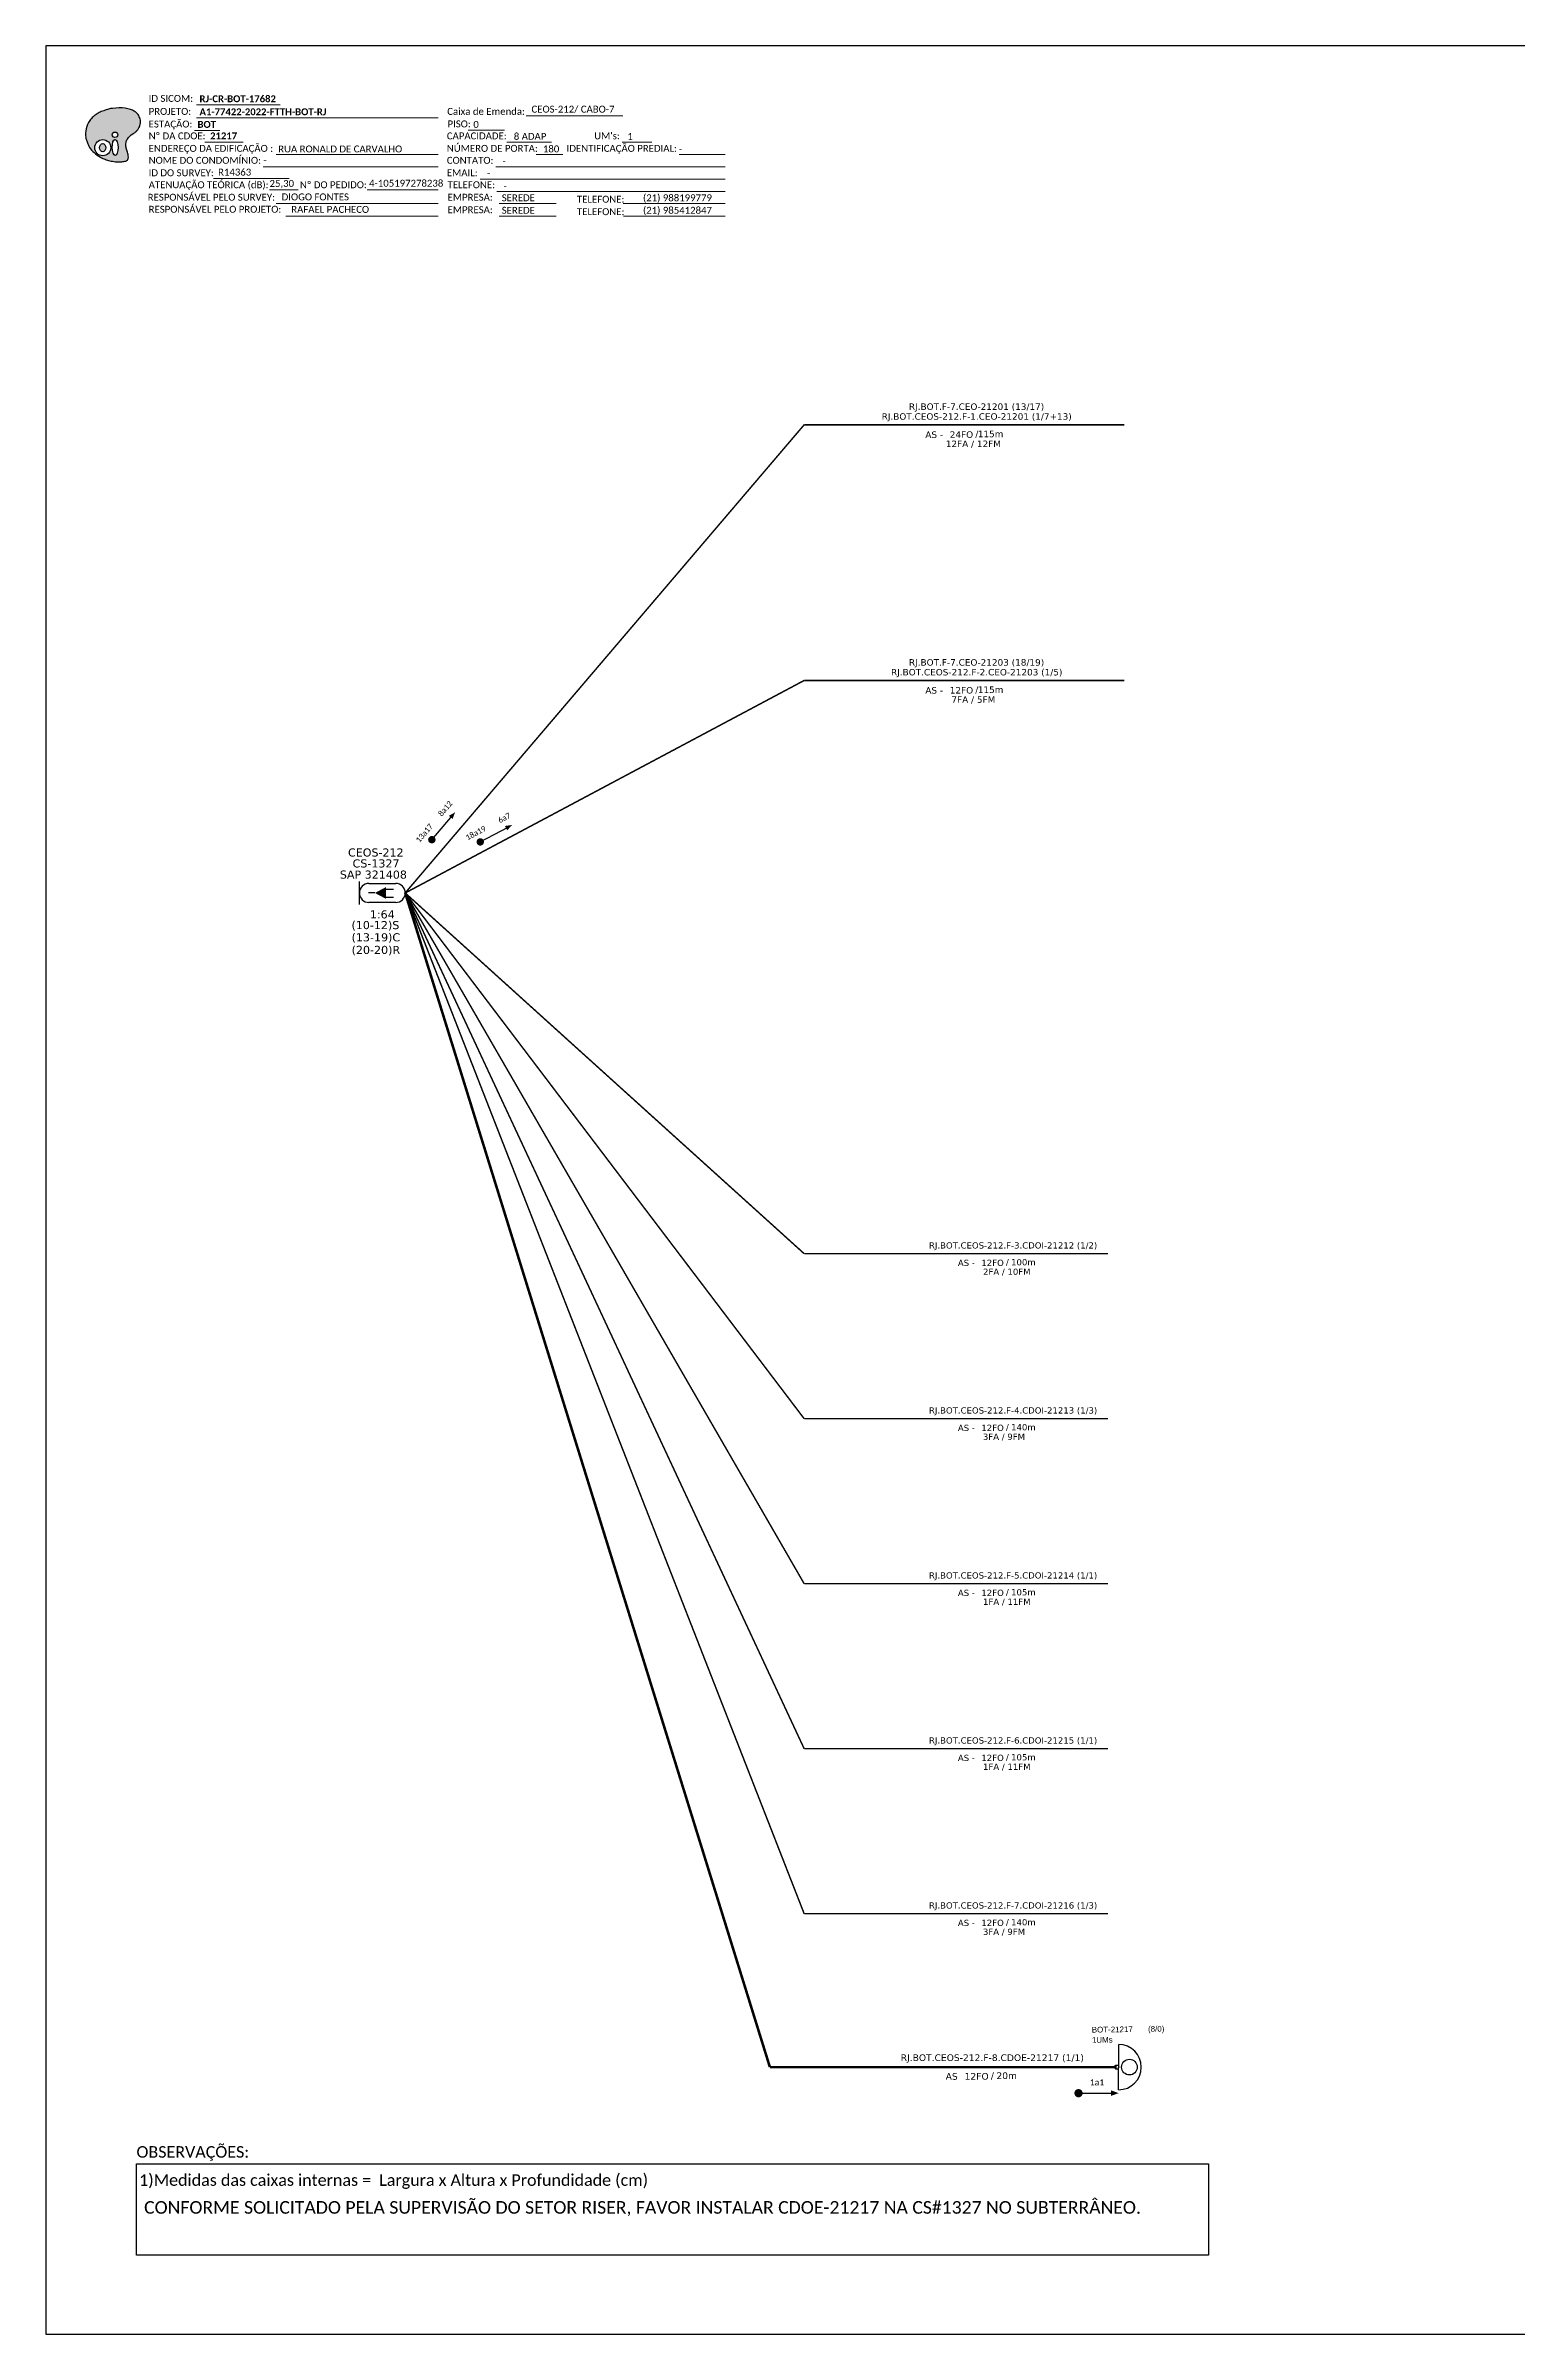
# Model space of a CAD drawing. Header units: millimetres. Extents: x 7212 to 8053, y -1054 to -460.
# Drawn here: x 7212 to 7594, y -1054 to -460 of the extents above; entities that cross this region are included whole.
import ezdxf
from ezdxf.enums import TextEntityAlignment as Align

# ---------------------------------------------------------------- set-up
doc = ezdxf.new("R2010")
doc.units = ezdxf.units.MM
doc.layers.add("20.0-LEGENDA DOS CDO'S", color=1, linetype='Continuous', lineweight=0)
doc.layers.add('40.1-ETIQUETAS', color=1, linetype='Continuous', lineweight=20)
for name, color, linetype in [('20.4-CEOS', 1, 'Continuous'), ('CABO OPTICO EXISTENTE', 5, 'Continuous'), ('CAP a instalar', 1, 'Continuous'), ('CDO_POSTE', 1, 'Continuous'), ('SETA', 7, 'Continuous')]:
    doc.layers.add(name, color=color, linetype=linetype)
doc.styles.add('ARIAL', font='arial.ttf')
doc.styles.add('MtXpl_Calibri', font='calibri.ttf')
doc.styles.add('siredit', font='verdana.ttf')
doc.styles.add('WMF-Calibri0', font='calibri.ttf')
doc.styles.add('WMF-Calibri1', font='calibrib.ttf')
doc.linetypes.add('FENCELINE1', pattern='A,0.25,-0.1,[133,ltypeshp.shx,S=0.1,R=0,X=-0.1,Y=0],-0.1,1', length=1.45)

# ---------------------------------------------------------------- blocks, each defined once
blk = doc.blocks.new('ETIQUETA_RS5F')
at = {"layer": '40.1-ETIQUETAS', "color": 0, "style": 'siredit'}
blk.add_text('/', height=1.5, dxfattribs=at).set_placement((1.55, -1.95), align=Align.MIDDLE_RIGHT)
for tag, p in [('ETIQUETA_R_SECUNDARIA', (1.18, 2.1)), ('ETIQUETA_R_PRIMARIA', (1.18, 4.1)), ('F_ATIVAS/F_MORTAS', (1.11, -4.24))]:
    blk.add_attdef(tag, text='', height=1.5, dxfattribs=at).set_placement(p, align=Align.MIDDLE_CENTER)
for tag, p in [('TIPO_CABO', (-6.62, -2.12)), ('CAP_CABO', (0.37, -2.09))]:
    blk.add_attdef(tag, text='', height=1.5, dxfattribs=at).set_placement(p, align=Align.MIDDLE_RIGHT)
blk.add_attdef('METROS', text='', height=1.5, dxfattribs=at).set_placement((2.11, -1.95), align=Align.MIDDLE_LEFT)
for tag, p in [('FUSÃO_1', (0.82, -8.39)), ('FUSÃO_2', (0.82, -10.6)), ('FUSÃO_3', (0.82, -12.93)), ('FUSÃO_4', (0.82, -15.14)), ('FUSÃO_5', (0.82, -17.16))]:
    blk.add_attdef(tag, text='', height=1.5, dxfattribs=at).set_placement(p, align=Align.CENTER)
blk = doc.blocks.new('CEOS_RP_CT_DRT')
at = {"layer": '20.4-CEOS', "color": 0}
for p, q in [((-4.54, 1.19), (-1.19, 1.19)), ((-1.19, -1.19), (-4.54, -1.19))]:
    blk.add_line(p, q, dxfattribs=at)
for points in [[(-5.73, -1.43), (-5.73, 1.44)], [(-3.79, 0), (-4.59, 0)], [(-2.47, 0.48), (-1.45, 0.48)], [(-2.47, -0.52), (-1.45, -0.52)]]:
    blk.add_lwpolyline(points, dxfattribs=at)
blk.add_lwpolyline([(-3.79, 0, 0, 1.47, 0), (-2.41, 0, 1.47, 1.47, 0)], format="xyseb", dxfattribs=at)
for centre, start, end in [((-4.54, 0), 90, 270), ((-1.19, 0), 270, 90)]:
    blk.add_arc(centre, 1.19, start, end, dxfattribs=at)
at = {"layer": '20.4-CEOS', "color": 7, "style": 'siredit'}
for tag, p in [('Nº_DA_CEOS', (-2.86, 5.6)), ('LOCAL', (-2.86, 4.24)), ('SAP', (-2.86, 2.78)), ('RACIO_SPLITAGEM', (-2.86, -1.88)), ('FIBRAS_SPLITTER', (-2.86, -3.58)), ('FIBRAS_TOP_C', (-2.86, -5.08)), ('RESERVA_FINAIS', (-2.86, -6.39))]:
    blk.add_attdef(tag, text='', height=1.01, dxfattribs=at).set_placement(p, align=Align.TOP_CENTER)
blk = doc.blocks.new('OI')
h = blk.add_hatch(color=40)
edge = h.paths.add_edge_path()
edge.add_spline(control_points=[(4.35, -0.67), (3.92, -0.99), (3.26, -1.5), (2.81, -2.59), (2.9, -3.5), (3.06, -4.27), (3.31, -4.85), (3.37, -5.39), (3.4, -5.88), (3.2, -6.4), (2.54, -6.61), (1.65, -6.63), (0.55, -6.67), (-0.56, -6.42), (-1.61, -6.14), (-2.77, -5.61), (-3.92, -4.77), (-4.89, -3.7), (-5.34, -2.65), (-5.6, -1.94), (-5.85, -0.96), (-5.71, 0.47), (-5.1, 2.02), (-4.14, 3.02), (-3.3, 3.61), (-2.37, 4.16), (-1.36, 4.44), (-0.56, 4.7), (0.79, 4.85), (2.24, 4.97), (3.79, 4.57), (4.67, 4.21), (5.44, 3.65), (5.76, 2.99), (6.03, 2.21), (6.01, 1.46), (5.72, 0.64), (5.31, 0.08), (4.88, -0.38), (4.51, -0.55), (4.35, -0.67)], knot_values=[0, 0, 0, 0, 1.60434, 2.417191, 3.427595, 4.282808, 4.776746, 5.304182, 5.888771, 6.258406, 6.858137, 7.79129, 8.986195, 10.124242, 11.187857, 12.242908, 13.953784, 15.414161, 16.515391, 17.349188, 17.675853, 19.552021, 21.515531, 22.568638, 23.63245, 24.621084, 25.782718, 26.745347, 27.142653, 29.870543, 31.004649, 31.921532, 32.709589, 33.801391, 34.042471, 35.192333, 35.971461, 36.628871, 37.254359, 37.836911, 37.836911, 37.836911, 37.836911], degree=3, periodic=0)
h.paths.add_polyline_path([(1.13, -0.87, -1), (-0.04, -0.87, -1)], flags=16)
edge = h.paths.add_edge_path(flags=16)
edge.add_ellipse((0.56, -3.59), major_axis=(-0.02, 1.71), ratio=0.361305, start_angle=0, end_angle=360)
h.paths.add_polyline_path([(-0.36, -3.62, -1), (-3.8, -3.62, -1)], flags=16)
edge = h.paths.add_edge_path(flags=0)
edge.add_ellipse((-2.08, -3.62), major_axis=(0, 0.885), ratio=0.758294, start_angle=0, end_angle=360)
at = {"color": 40}
for centre, radius in [((-2.08, -3.62), 1.72), ((0.54, -0.87), 0.587)]:
    blk.add_circle(centre, radius, dxfattribs=at)
blk.add_ellipse((-2.08, -3.62), major_axis=(0, 0.885), ratio=0.758294, start_param=-3.141592653589792, end_param=3.141592653589792, dxfattribs=at)
blk.add_ellipse((0.56, -3.59), major_axis=(-0.02, 1.71), ratio=0.361305, dxfattribs=at)
at = {"color": 40, "start_tangent": (-0.800898, -0.598801), "end_tangent": (-0.800898, -0.598801)}
blk.add_spline([(4.35, -0.67), (3.2, -1.78), (2.9, -2.54), (2.92, -3.55), (3.12, -4.38), (3.28, -4.85), (3.37, -5.37), (3.35, -5.95), (3.2, -6.29), (2.66, -6.55), (1.73, -6.63), (0.54, -6.62), (-0.58, -6.41), (-1.6, -6.11), (-2.56, -5.67), (-3.95, -4.67), (-4.89, -3.56), (-5.37, -2.56), (-5.64, -1.78), (-5.72, -1.46), (-5.63, 0.42), (-4.84, 2.22), (-4.13, 2.99), (-3.27, 3.62), (-2.4, 4.09), (-1.3, 4.47), (-0.37, 4.72), (0.02, 4.77), (2.75, 4.8), (3.85, 4.53), (4.69, 4.16), (5.31, 3.68), (5.85, 2.73), (5.93, 2.5), (5.94, 1.35), (5.67, 0.62), (5.29, 0.08), (4.84, -0.36), (4.35, -0.67)], degree=3, dxfattribs=at)

msp = doc.modelspace()

# ---------------------------------------------------------------- linework, layer by layer
for p, q in [((8052.69, -459.86), (7211.69, -459.86)), ((7211.69, -459.86), (7211.69, -1053.86)), ((7211.69, -1053.86), (8052.69, -1053.86))]:
    msp.add_line(p, q)
at = {"color": 7, "lineweight": 0}
for points in [[(7250.8, -475.16), (7272.51, -475.16)], [(7250.8, -478.54), (7313.52, -478.54)], [(7336.36, -478.05), (7361.49, -478.05)], [(7250.29, -481.82), (7256.84, -481.82)], [(7252.95, -484.89), (7262.92, -484.89)], [(7321.32, -481.77), (7330.8, -481.77)], [(7331.36, -484.89), (7342.98, -484.89)], [(7361.31, -484.89), (7368.97, -484.89)], [(7268.11, -491.24), (7313.52, -491.24)], [(7271.52, -488.12), (7313.52, -488.12)], [(7328.48, -491.24), (7388.06, -491.24)], [(7338.95, -488.12), (7345.89, -488.12)], [(7376.12, -488.12), (7388.03, -488.12)], [(7255.27, -494.3), (7274.83, -494.3)], [(7269.8, -497.27), (7277.23, -497.27)], [(7295.11, -497.27), (7313.54, -497.27)], [(7324.44, -494.47), (7388.06, -494.47)], [(7328.73, -497.71), (7388.06, -497.71)], [(7271.52, -500.82), (7313.52, -500.82)], [(7274.01, -504.06), (7313.52, -504.06)], [(7329.34, -500.82), (7344.13, -500.82)], [(7329.34, -504.06), (7344.13, -504.06)], [(7361.58, -500.82), (7388.06, -500.82)], [(7361.61, -504.06), (7388.06, -504.06)]]:
    msp.add_lwpolyline(points, dxfattribs=at)
at = {"const_width": 0.959}
for points in [[(7311.59, -666.3, 1), (7312.21, -665.57, 1)], [(7324.05, -666.73, 1), (7324.89, -666.28, 1)]]:
    msp.add_lwpolyline(points, format="xyb", close=True, dxfattribs=at)
at = {"color": 0, "const_width": 1.07}
msp.add_lwpolyline([(7479.21, -991.29, 1), (7480.28, -991.29, 1)], format="xyb", close=True, dxfattribs=at)
at = {"color": 0}
msp.add_lwpolyline([(7235.26, -1009.66), (7513.51, -1009.66), (7513.51, -1033.36), (7235.26, -1033.36)], close=True, dxfattribs=at)
at = {"layer": 'CAP a instalar', "color": 0, "linetype": 'FENCELINE1', "ltscale": 6, "const_width": 0.384}
for points in [[(7408.54, -558.23), (7304.99, -679.75)], [(7408.54, -558.23), (7491.6, -558.23)], [(7408.54, -624.6), (7304.99, -679.76)], [(7408.54, -624.6), (7491.6, -624.6)]]:
    msp.add_lwpolyline(points, dxfattribs=at)
at = {"layer": 'CAP a instalar', "color": 1, "linetype": 'FENCELINE1', "ltscale": 7, "const_width": 0.672}
for points in [[(7304.99, -679.76), (7399.64, -984.53)], [(7399.64, -984.53), (7489.63, -984.53)]]:
    msp.add_lwpolyline(points, dxfattribs=at)
at = {"layer": 'CAP a instalar', "color": 8, "linetype": 'FENCELINE1', "ltscale": 6, "const_width": 0.384}
for points in [[(7408.54, -901.88), (7304.99, -679.76)], [(7408.54, -944.71), (7304.99, -679.76)], [(7408.54, -859.05), (7304.99, -679.76)], [(7408.54, -816.22), (7304.99, -679.76)], [(7408.54, -773.39), (7304.99, -679.76)], [(7408.54, -773.39), (7487.39, -773.39)], [(7408.54, -816.22), (7487.39, -816.22)], [(7408.54, -859.05), (7487.39, -859.05)], [(7408.54, -901.88), (7487.39, -901.88)], [(7408.54, -944.71), (7487.39, -944.71)]]:
    msp.add_lwpolyline(points, dxfattribs=at)
at = {"layer": 'CDO_POSTE', "color": 1}
msp.add_line((7490.15, -990.4), (7490.19, -978.65), dxfattribs=at)
for centre, radius in [((7489.63, -984.53), 0.544), ((7492.96, -984.53), 2.03)]:
    msp.add_circle(centre, radius, dxfattribs=at)
msp.add_arc((7490.17, -984.53), 5.87, 269.80151, 89.80151, dxfattribs=at)
at = {"layer": 'SETA'}
for points in [[(7311.9, -665.94), (7317.24, -659.66)], [(7324.47, -666.5), (7331.75, -662.64)]]:
    msp.add_lwpolyline(points, dxfattribs=at)
at = {"layer": 'SETA', "color": 0}
msp.add_lwpolyline([(7479.74, -991.29), (7488.94, -991.29)], dxfattribs=at)
at = {"layer": 'SETA'}
for points in [[(7316.31, -659.74), (7317.94, -658.82), (7317.28, -660.57)], [(7330.86, -662.37), (7332.71, -662.11), (7331.46, -663.5)]]:
    msp.add_solid(points, dxfattribs=at)
at = {"layer": 'SETA', "color": 0}
msp.add_solid([(7488.2, -990.56), (7490.16, -991.28), (7488.2, -991.99)], dxfattribs=at)

# ---------------------------------------------------------------- block references
at = {"color": 7, "xscale": 1.213923925163967, "yscale": 1.213923925163967, "zscale": 1.213923925163967, "rotation": 0.1532896023949058}
msp.add_blockref('OI', (7229, -481.91), dxfattribs=at)
at = {"layer": '20.4-CEOS', "color": 5}
ref = msp.add_blockref('CEOS_RP_CT_DRT', (7304.99, -679.76), dxfattribs=dict(at, xscale=2.075199165344201, yscale=2.075199165344201, zscale=2.075199165344201))
ref.add_attrib('Nº_DA_CEOS', 'CEOS-212', dxfattribs={"color": 7, "height": 2.095, "style": 'siredit'}).set_placement((7297.36, -668.2), align=Align.TOP_CENTER)
ref.add_attrib('LOCAL', 'CS-1327', dxfattribs={"color": 7, "height": 2.095, "style": 'siredit'}).set_placement((7297.42, -671.04), align=Align.TOP_CENTER)
ref.add_attrib('SAP', 'SAP 321408', dxfattribs={"color": 7, "height": 2.095, "style": 'siredit'}).set_placement((7296.73, -673.94), align=Align.TOP_CENTER)
ref.add_attrib('RACIO_SPLITAGEM', '1:64', dxfattribs={"color": 7, "height": 2.095, "style": 'siredit'}).set_placement((7299.04, -684.27), align=Align.TOP_CENTER)
ref.add_attrib('FIBRAS_SPLITTER', '(10-12)S', dxfattribs={"color": 7, "height": 2.095, "style": 'siredit'}).set_placement((7297.25, -687.05), align=Align.TOP_CENTER)
ref.add_attrib('FIBRAS_TOP_C', '(13-19)C', dxfattribs={"color": 7, "height": 2.095, "style": 'siredit'}).set_placement((7297.37, -690.22), align=Align.TOP_CENTER)
ref.add_attrib('RESERVA_FINAIS', '(20-20)R', dxfattribs={"color": 7, "height": 2.095, "style": 'siredit'}).set_placement((7297.37, -693.49), align=Align.TOP_CENTER)
at = {"layer": 'CAP a instalar', "color": 0, "linetype": 'FENCELINE1', "ltscale": 7}
ref = msp.add_blockref('ETIQUETA_RS5F', (7451.99, -558.43), dxfattribs=dict(at, xscale=1.119743985599825, yscale=1.119743985599825, zscale=1.119743985599825))
ref.add_attrib('ETIQUETA_R_PRIMARIA', 'RJ.BOT.F-7.CEO-21201 (13/17)', dxfattribs={"layer": '40.1-ETIQUETAS', "color": 0, "height": 1.6796, "style": 'siredit'}).set_placement((7453.28, -553.53), align=Align.MIDDLE_CENTER)
ref.add_attrib('ETIQUETA_R_SECUNDARIA', 'RJ.BOT.CEOS-212.F-1.CEO-21201 (1/7+13)', dxfattribs={"layer": '40.1-ETIQUETAS', "color": 0, "height": 1.6796, "style": 'siredit'}).set_placement((7453.32, -556.08), align=Align.MIDDLE_CENTER)
ref.add_attrib('TIPO_CABO', 'AS -', dxfattribs={"layer": '40.1-ETIQUETAS', "color": 0, "height": 1.68, "style": 'siredit'}).set_placement((7444.59, -560.8), align=Align.MIDDLE_RIGHT)
ref.add_attrib('CAP_CABO', '24FO', dxfattribs={"layer": '40.1-ETIQUETAS', "color": 0, "height": 1.68, "style": 'siredit'}).set_placement((7452.4, -560.78), align=Align.MIDDLE_RIGHT)
ref.add_attrib('METROS', '115m', dxfattribs={"layer": '40.1-ETIQUETAS', "color": 0, "height": 1.68, "style": 'siredit'}).set_placement((7453.6, -560.62), align=Align.MIDDLE_LEFT)
ref.add_attrib('F_ATIVAS/F_MORTAS', '12FA / 12FM', dxfattribs={"layer": '40.1-ETIQUETAS', "color": 0, "height": 1.6796, "style": 'siredit'}).set_placement((7452.45, -563.18), align=Align.MIDDLE_CENTER)
ref = msp.add_blockref('ETIQUETA_RS5F', (7451.99, -624.81), dxfattribs=dict(at, xscale=1.119743985599825, yscale=1.119743985599825, zscale=1.119743985599825))
ref.add_attrib('ETIQUETA_R_PRIMARIA', 'RJ.BOT.F-7.CEO-21203 (18/19)', dxfattribs={"layer": '40.1-ETIQUETAS', "color": 0, "height": 1.6796, "style": 'siredit'}).set_placement((7453.28, -619.91), align=Align.MIDDLE_CENTER)
ref.add_attrib('ETIQUETA_R_SECUNDARIA', 'RJ.BOT.CEOS-212.F-2.CEO-21203 (1/5)', dxfattribs={"layer": '40.1-ETIQUETAS', "color": 0, "height": 1.6796, "style": 'siredit'}).set_placement((7453.32, -622.45), align=Align.MIDDLE_CENTER)
ref.add_attrib('TIPO_CABO', 'AS -', dxfattribs={"layer": '40.1-ETIQUETAS', "color": 0, "height": 1.68, "style": 'siredit'}).set_placement((7444.59, -627.17), align=Align.MIDDLE_RIGHT)
ref.add_attrib('CAP_CABO', '12FO', dxfattribs={"layer": '40.1-ETIQUETAS', "color": 0, "height": 1.68, "style": 'siredit'}).set_placement((7452.4, -627.15), align=Align.MIDDLE_RIGHT)
ref.add_attrib('METROS', '115m', dxfattribs={"layer": '40.1-ETIQUETAS', "color": 0, "height": 1.68, "style": 'siredit'}).set_placement((7453.6, -626.99), align=Align.MIDDLE_LEFT)
ref.add_attrib('F_ATIVAS/F_MORTAS', '7FA / 5FM', dxfattribs={"layer": '40.1-ETIQUETAS', "color": 0, "height": 1.68, "style": 'siredit'}).set_placement((7452.45, -629.56), align=Align.MIDDLE_CENTER)
at = {"layer": 'CAP a instalar', "color": 8, "linetype": 'FENCELINE1', "ltscale": 7}
ref = msp.add_blockref('ETIQUETA_RS5F', (7459.97, -773.51), dxfattribs=dict(at, xscale=1.075402123768981, yscale=1.075402123768981, zscale=1.075402123768981))
ref.add_attrib('ETIQUETA_R_SECUNDARIA', 'RJ.BOT.CEOS-212.F-3.CDOI-21212 (1/2)', dxfattribs={"layer": 'CABO OPTICO EXISTENTE', "color": 0, "height": 1.6131, "style": 'siredit'}).set_placement((7462.77, -771.24), align=Align.MIDDLE_CENTER)
ref.add_attrib('TIPO_CABO', 'AS -', dxfattribs={"layer": '40.1-ETIQUETAS', "color": 0, "height": 1.613, "style": 'siredit'}).set_placement((7452.85, -775.78), align=Align.MIDDLE_RIGHT)
ref.add_attrib('CAP_CABO', '12FO', dxfattribs={"layer": '40.1-ETIQUETAS', "color": 0, "height": 1.613, "style": 'siredit'}).set_placement((7460.36, -775.76), align=Align.MIDDLE_RIGHT)
ref.add_attrib('METROS', '100m', dxfattribs={"layer": '40.1-ETIQUETAS', "color": 0, "height": 1.613, "style": 'siredit'}).set_placement((7462.24, -775.61), align=Align.MIDDLE_LEFT)
ref.add_attrib('F_ATIVAS/F_MORTAS', '2FA / 10FM', dxfattribs={"layer": '40.1-ETIQUETAS', "color": 0, "height": 1.613, "style": 'siredit'}).set_placement((7461.13, -778.07), align=Align.MIDDLE_CENTER)
ref = msp.add_blockref('ETIQUETA_RS5F', (7459.97, -816.34), dxfattribs=dict(at, xscale=1.075402123768981, yscale=1.075402123768981, zscale=1.075402123768981))
ref.add_attrib('ETIQUETA_R_SECUNDARIA', 'RJ.BOT.CEOS-212.F-4.CDOI-21213 (1/3)', dxfattribs={"layer": 'CABO OPTICO EXISTENTE', "color": 0, "height": 1.6131, "style": 'siredit'}).set_placement((7462.77, -814.07), align=Align.MIDDLE_CENTER)
ref.add_attrib('TIPO_CABO', 'AS -', dxfattribs={"layer": '40.1-ETIQUETAS', "color": 0, "height": 1.613, "style": 'siredit'}).set_placement((7452.85, -818.61), align=Align.MIDDLE_RIGHT)
ref.add_attrib('CAP_CABO', '12FO', dxfattribs={"layer": '40.1-ETIQUETAS', "color": 0, "height": 1.613, "style": 'siredit'}).set_placement((7460.36, -818.59), align=Align.MIDDLE_RIGHT)
ref.add_attrib('METROS', '140m', dxfattribs={"layer": '40.1-ETIQUETAS', "color": 0, "height": 1.613, "style": 'siredit'}).set_placement((7462.24, -818.44), align=Align.MIDDLE_LEFT)
ref.add_attrib('F_ATIVAS/F_MORTAS', '3FA / 9FM', dxfattribs={"layer": '40.1-ETIQUETAS', "color": 0, "height": 1.613, "style": 'siredit'}).set_placement((7460.39, -820.9), align=Align.MIDDLE_CENTER)
ref = msp.add_blockref('ETIQUETA_RS5F', (7459.97, -859.17), dxfattribs=dict(at, xscale=1.075402123768981, yscale=1.075402123768981, zscale=1.075402123768981))
ref.add_attrib('ETIQUETA_R_SECUNDARIA', 'RJ.BOT.CEOS-212.F-5.CDOI-21214 (1/1)', dxfattribs={"layer": 'CABO OPTICO EXISTENTE', "color": 0, "height": 1.6131, "style": 'siredit'}).set_placement((7462.77, -856.9), align=Align.MIDDLE_CENTER)
ref.add_attrib('TIPO_CABO', 'AS -', dxfattribs={"layer": '40.1-ETIQUETAS', "color": 0, "height": 1.613, "style": 'siredit'}).set_placement((7452.85, -861.44), align=Align.MIDDLE_RIGHT)
ref.add_attrib('CAP_CABO', '12FO', dxfattribs={"layer": '40.1-ETIQUETAS', "color": 0, "height": 1.613, "style": 'siredit'}).set_placement((7460.36, -861.42), align=Align.MIDDLE_RIGHT)
ref.add_attrib('METROS', '105m', dxfattribs={"layer": '40.1-ETIQUETAS', "color": 0, "height": 1.613, "style": 'siredit'}).set_placement((7462.24, -861.27), align=Align.MIDDLE_LEFT)
ref.add_attrib('F_ATIVAS/F_MORTAS', '1FA / 11FM', dxfattribs={"layer": '40.1-ETIQUETAS', "color": 0, "height": 1.613, "style": 'siredit'}).set_placement((7461.13, -863.73), align=Align.MIDDLE_CENTER)
ref = msp.add_blockref('ETIQUETA_RS5F', (7459.97, -902), dxfattribs=dict(at, xscale=1.075402123768981, yscale=1.075402123768981, zscale=1.075402123768981))
ref.add_attrib('ETIQUETA_R_SECUNDARIA', 'RJ.BOT.CEOS-212.F-6.CDOI-21215 (1/1)', dxfattribs={"layer": 'CABO OPTICO EXISTENTE', "color": 0, "height": 1.6131, "style": 'siredit'}).set_placement((7462.77, -899.73), align=Align.MIDDLE_CENTER)
ref.add_attrib('TIPO_CABO', 'AS -', dxfattribs={"layer": '40.1-ETIQUETAS', "color": 0, "height": 1.613, "style": 'siredit'}).set_placement((7452.85, -904.27), align=Align.MIDDLE_RIGHT)
ref.add_attrib('CAP_CABO', '12FO', dxfattribs={"layer": '40.1-ETIQUETAS', "color": 0, "height": 1.613, "style": 'siredit'}).set_placement((7460.36, -904.25), align=Align.MIDDLE_RIGHT)
ref.add_attrib('METROS', '105m', dxfattribs={"layer": '40.1-ETIQUETAS', "color": 0, "height": 1.613, "style": 'siredit'}).set_placement((7462.24, -904.1), align=Align.MIDDLE_LEFT)
ref.add_attrib('F_ATIVAS/F_MORTAS', '1FA / 11FM', dxfattribs={"layer": '40.1-ETIQUETAS', "color": 0, "height": 1.613, "style": 'siredit'}).set_placement((7461.13, -906.56), align=Align.MIDDLE_CENTER)
ref = msp.add_blockref('ETIQUETA_RS5F', (7459.97, -944.83), dxfattribs=dict(at, xscale=1.075402123768981, yscale=1.075402123768981, zscale=1.075402123768981))
ref.add_attrib('ETIQUETA_R_SECUNDARIA', 'RJ.BOT.CEOS-212.F-7.CDOI-21216 (1/3)', dxfattribs={"layer": 'CABO OPTICO EXISTENTE', "color": 0, "height": 1.6131, "style": 'siredit'}).set_placement((7462.77, -942.56), align=Align.MIDDLE_CENTER)
ref.add_attrib('TIPO_CABO', 'AS -', dxfattribs={"layer": '40.1-ETIQUETAS', "color": 0, "height": 1.613, "style": 'siredit'}).set_placement((7452.85, -947.1), align=Align.MIDDLE_RIGHT)
ref.add_attrib('CAP_CABO', '12FO', dxfattribs={"layer": '40.1-ETIQUETAS', "color": 0, "height": 1.613, "style": 'siredit'}).set_placement((7460.36, -947.08), align=Align.MIDDLE_RIGHT)
ref.add_attrib('METROS', '140m', dxfattribs={"layer": '40.1-ETIQUETAS', "color": 0, "height": 1.613, "style": 'siredit'}).set_placement((7462.24, -946.93), align=Align.MIDDLE_LEFT)
ref.add_attrib('F_ATIVAS/F_MORTAS', '3FA / 9FM', dxfattribs={"layer": '40.1-ETIQUETAS', "color": 0, "height": 1.613, "style": 'siredit'}).set_placement((7460.4, -949.39), align=Align.MIDDLE_CENTER)

# ---------------------------------------------------------------- texts
at = {"color": 7, "lineweight": 0, "style": 'WMF-Calibri0'}
for s, height, p in [('ID SICOM:', 1.793, (7238.4, -474.41)), ('PROJETO:', 1.793, (7238.4, -477.79)), ('ESTAÇÃO:', 1.793, (7238.4, -481.07)), ('Caixa de Emenda:', 1.7927, (7315.9, -477.79)), ('PISO:', 1.793, (7315.97, -481.03)), ('ENDEREÇO DA EDIFICAÇÃO :', 1.7927, (7238.4, -487.38)), ('Nº DA CDOE:', 1.7927, (7238.4, -484.14)), ('CAPACIDADE:', 1.7927, (7315.79, -484.14)), ('NÚMERO DE PORTA:', 1.7927, (7315.79, -487.38)), ('IDENTIFICAÇÃO PREDIAL:', 1.7927, (7346.88, -487.38)), ("UM's:", 1.793, (7354.04, -484.14)), ('NOME DO CONDOMÍNIO: -', 1.7927, (7238.4, -490.49)), ('ID DO SURVEY:', 1.7927, (7238.4, -493.73)), ('CONTATO:', 1.793, (7315.79, -490.49)), ('EMAIL:', 1.793, (7315.79, -493.73)), ('RESPONSÁVEL PELO SURVEY:', 1.7927, (7238.16, -500.07)), ('ATENUAÇÃO TEÓRICA (dB):', 1.7927, (7238.4, -496.84)), ('Nº DO PEDIDO:', 1.7927, (7277.65, -496.84)), ('TELEFONE:', 1.793, (7315.98, -496.84)), ('EMPRESA:', 1.793, (7315.98, -500.07)), ('TELEFONE:', 1.793, (7349.56, -500.58)), ('RESPONSÁVEL PELO PROJETO:', 1.7927, (7238.4, -503.19)), ('EMPRESA:', 1.793, (7315.98, -503.31)), ('TELEFONE:', 1.793, (7349.56, -503.82))]:
    msp.add_text(s, height=height, dxfattribs=at).set_placement(p)
at = {"color": 7}
for s, height, style, p in [('RJ-CR-BOT-17682', 1.7927, 'WMF-Calibri1', (7251.6, -474.51)), ('BOT', 1.793, 'WMF-Calibri1', (7251.08, -481.16)), ('A1-77422-2022-FTTH-BOT-RJ', 1.7927, 'WMF-Calibri1', (7251.6, -477.89)), ('0', 1.79, 'WMF-Calibri0', (7322.67, -481.17)), ('CEOS-212/ CABO-7', 1.7927, 'WMF-Calibri0', (7337.76, -477.21)), ('RUA RONALD DE CARVALHO', 1.7927, 'WMF-Calibri0', (7272.03, -487.54)), (' 8 ADAP', 1.793, 'WMF-Calibri0', (7332.54, -484.27)), ('180', 1.793, 'WMF-Calibri0', (7340.73, -487.52)), ('1', 1.79, 'WMF-Calibri0', (7362.66, -484.29)), ('-', 1.79, 'WMF-Calibri0', (7376.01, -487.52)), ('R14363', 1.793, 'WMF-Calibri0', (7256.42, -493.55)), ('-', 1.79, 'WMF-Calibri0', (7326.22, -493.87)), ('-', 1.79, 'WMF-Calibri0', (7330.26, -490.64)), ('25,30', 1.793, 'WMF-Calibri0', (7269.77, -496.49)), ('DIOGO FONTES', 1.7927, 'WMF-Calibri0', (7272.92, -499.98)), ('4-105197278238', 1.7927, 'WMF-Calibri0', (7295.61, -496.43)), ('SEREDE', 1.793, 'WMF-Calibri0', (7330.04, -500.22)), ('-', 1.79, 'WMF-Calibri0', (7330.51, -497.11)), ('(21) 988199779', 1.7927, 'WMF-Calibri0', (7366.7, -500.22)), ('RAFAEL PACHECO', 1.7927, 'WMF-Calibri0', (7275.41, -503.22)), ('SEREDE', 1.793, 'WMF-Calibri0', (7330.04, -503.46)), ('(21) 985412847', 1.7927, 'WMF-Calibri0', (7366.7, -503.46))]:
    msp.add_text(s, height=height, dxfattribs=dict(at, style=style)).set_placement(p)
at = {"color": 7, "style": 'WMF-Calibri1'}
msp.add_text('21217', height=1.793, dxfattribs=at).set_placement((7257.86, -484.14), align=Align.CENTER)
at = {"style": 'WMF-Calibri0'}
msp.add_text('OBSERVAÇÕES:', height=3, dxfattribs=at).set_placement((7235.24, -1008.04))
at = {"color": 0}
for s, height, style, p in [('1)Medidas das caixas internas =  Largura x Altura x Profundidade (cm)', 3, 'MtXpl_Calibri', (7235.92, -1015.34)), ('CONFORME SOLICITADO PELA SUPERVISÃO DO SETOR RISER, FAVOR INSTALAR CDOE-21217 NA CS#1327 NO SUBTERRÂNEO.', 3.27846, 'WMF-Calibri0', (7237.22, -1022.58))]:
    msp.add_text(s, height=height, dxfattribs=dict(at, style=style)).set_placement(p)
at = {"char_height": 1.4379, "width": 24.3085, "attachment_point": 5}
for s, insert, rotation in [('\\C7;\\fCalibri|b0|i0|c0|p34;8a12', (7315.37, -657.85), 49.61116), ('\\C7;\\fCalibri|b0|i0|c0|p34;6a7', (7330.69, -660.26), 27.964), ('\\C7;\\fCalibri|b0|i0|c0|p34;13a17', (7309.95, -664.22), 49.61116), ('\\C7;\\fCalibri|b0|i0|c0|p34;18a19', (7323.3, -664.19), 27.964)]:
    msp.add_mtext(s, dxfattribs=dict(at, insert=insert, rotation=rotation))
at = {"color": 0, "insert": (7484.55, -988.48), "char_height": 1.6051, "width": 27.135, "attachment_point": 5}
msp.add_mtext('{\\fCalibri|b0|i0|c0|p34;\\C7;1a1}', dxfattribs=at)
at = {"layer": "20.0-LEGENDA DOS CDO'S", "color": 1, "style": 'ARIAL', "width": 1}
for s, p in [('BOT-21217', (7483.2, -975.56)), ('1UMs', (7483.23, -978.22))]:
    msp.add_text(s, height=1.475, rotation=0.79048, dxfattribs=at).set_placement(p)
msp.add_text('(8/0)', height=1.475, rotation=0.79048, dxfattribs=at).set_placement((7499.92, -975.33), align=Align.CENTER)
at = {"layer": '40.1-ETIQUETAS', "color": 1, "style": 'siredit'}
msp.add_text('RJ.BOT.CEOS-212.F-8.CDOE-21217 (1/1)', height=1.7268, dxfattribs=at).set_placement((7457.37, -982.08), align=Align.MIDDLE_CENTER)
for s, height, p in [('12FO', 1.727, (7456.43, -986.91)), ('/', 1.73, (7457.79, -986.75)), ('AS', 1.727, (7448.39, -986.94))]:
    msp.add_text(s, height=height, dxfattribs=at).set_placement(p, align=Align.MIDDLE_RIGHT)
msp.add_text('20m', height=1.727, dxfattribs=at).set_placement((7458.44, -986.75), align=Align.MIDDLE_LEFT)

doc.saveas('drawing.dxf')
